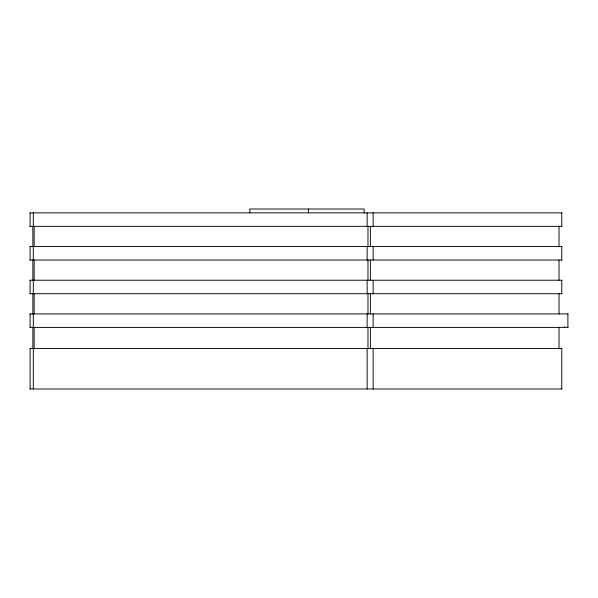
<?xml version="1.0" encoding="UTF-8"?>
<svg xmlns="http://www.w3.org/2000/svg" width="598" height="598" viewBox="0 0 598 598"><rect width="100%" height="100%" fill="white"/><g stroke="black" fill="none" stroke-linecap="round" stroke-linejoin="round"><path stroke-width="0.9" d="M29.9 212.866L561.971 212.866M29.9 226.343L561.971 226.343M29.9 246.548L561.971 246.548M29.9 260.025L561.971 260.025M29.9 280.23L561.971 280.23M29.9 293.708L561.971 293.708M29.9 313.92L568.1 313.92M29.9 327.39L568.1 327.39M29.9 348.559L561.971 348.559M29.9 388.984L561.971 388.984M567.898 313.92L567.898 327.39M564.684 326.545L564.684 327.39M561.769 212.866L561.769 226.343M561.769 246.548L561.769 260.025M561.769 280.23L561.769 293.708M561.769 348.559L561.769 388.984M559.003 226.343L559.003 246.548M559.003 260.025L559.003 280.23M559.003 293.708L559.003 313.92M559.003 327.39L559.003 348.559M373.137 212.866L373.137 226.343M373.137 246.548L373.137 260.025M373.137 280.23L373.137 293.708M373.137 313.92L373.137 327.39M373.137 348.559L373.137 388.984M370.371 226.343L370.371 246.548M370.371 260.025L370.371 280.23M370.371 293.708L370.371 313.92M370.371 327.39L370.371 348.559M367.972 226.343L367.972 246.548M367.972 260.025L367.972 280.23M367.972 293.708L367.972 313.92M367.972 327.39L367.972 348.559M367.142 212.866L367.142 226.343M367.142 246.548L367.142 260.025M367.142 280.23L367.142 293.708M367.142 313.92L367.142 327.39M367.142 348.559L367.142 388.984M364.145 212.866L364.145 209.016L249.822 209.016L249.822 212.866M308.389 209.016L308.389 212.866M34.153 226.343L34.153 246.548M34.153 260.025L34.153 280.23M34.153 293.708L34.153 313.92M34.153 327.39L34.153 348.559M33.316 212.866L33.316 226.343M33.316 246.548L33.316 260.025M33.316 280.23L33.316 293.708M33.316 313.92L33.316 327.39M33.316 348.559L33.316 388.984M32.868 226.343L32.868 246.548M32.868 260.025L32.868 280.23M32.868 293.708L32.868 313.92M32.868 327.39L32.868 348.559M30.102 212.866L30.102 226.343M30.102 246.548L30.102 260.025M30.102 280.23L30.102 293.708M30.102 313.92L30.102 327.39M30.102 348.559L30.102 388.984"/></g></svg>
